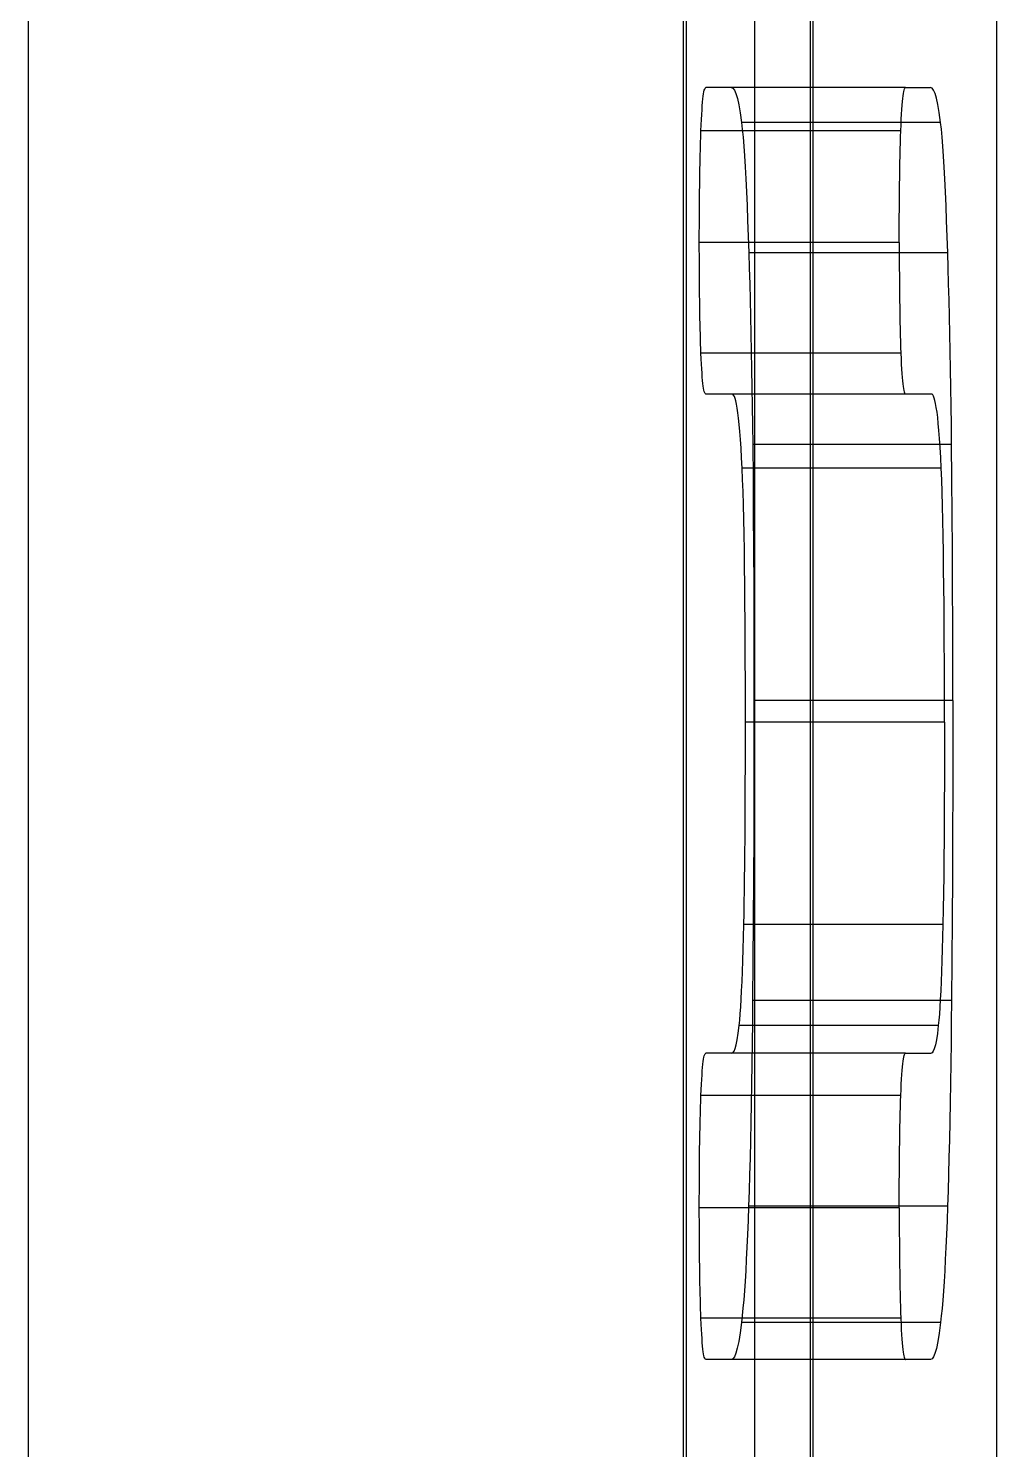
# Model space of a CAD drawing. Extents: x 0 to 144, y 0 to 348.
# Drawn here: x 109.931 to 112.594, y 240.309 to 244.219 of the extents above; entities that cross this region are included whole.
import ezdxf

# ---------------------------------------------------------------- set-up
doc = ezdxf.new("R2010")
doc.units = 0
doc.layers.add('-15N-THT. THIẾT BỊ ĐÓNG MỞ', color=40, linetype='CONTINUOUS')

# ---------------------------------------------------------------- blocks, each defined once
blk = doc.blocks.new('06 - N - SC VSD ATV630U07~55N4')
at = {"layer": '-15N-THT. THIẾT BỊ ĐÓNG MỞ'}
for p, q in [((39.9274, 143.1048), (39.9274, 30.9118)), ((37.931, 31.5824), (37.931, 142.5432)), ((40.593, 81.7502), (40.593, 59.1489)), ((39.7391, 78.8768), (39.7391, 62.039)), ((40.0878, 78.8768), (40.0878, 62.039)), ((39.7323, 61.996), (39.7323, 78.8494)), ((40.081, 61.996), (40.081, 78.8494)), ((39.7847, 70.0168), (39.7856, 70.0256)), ((39.7856, 70.0256), (39.7865, 70.0332)), ((39.7865, 70.0332), (39.7875, 70.0397)), ((39.7875, 70.0397), (39.7884, 70.045)), ((39.7884, 70.045), (39.7894, 70.0493)), ((39.7894, 70.0493), (39.7904, 70.0525)), ((39.7904, 70.0525), (39.7915, 70.0547)), ((39.7915, 70.0547), (39.7925, 70.056)), ((39.7925, 70.056), (39.7935, 70.0565)), ((40.3429, 70.0565), (39.7935, 70.0565)), ((39.8634, 70.0565), (39.8678, 70.0547)), ((39.8678, 70.0547), (39.8721, 70.0493)), ((39.8721, 70.0493), (39.8763, 70.04)), ((39.8763, 70.04), (39.8804, 70.0267)), ((39.8804, 70.0267), (39.8844, 70.0091)), ((40.3344, 70.018), (40.3352, 70.0267)), ((40.3352, 70.0267), (40.3361, 70.0342)), ((40.3361, 70.0342), (40.3371, 70.0405)), ((40.3371, 70.0405), (40.338, 70.0456)), ((40.338, 70.0456), (40.339, 70.0497)), ((40.339, 70.0497), (40.3399, 70.0527)), ((40.3399, 70.0527), (40.3409, 70.0548)), ((40.3409, 70.0548), (40.3419, 70.0561)), ((40.3419, 70.0561), (40.3429, 70.0565)), ((40.3429, 70.0565), (40.4114, 70.0565)), ((40.4156, 70.0548), (40.4114, 70.0565)), ((40.4197, 70.0496), (40.4156, 70.0548)), ((40.4238, 70.0406), (40.4197, 70.0496)), ((40.4279, 70.0275), (40.4238, 70.0406)), ((40.4318, 70.01), (40.4279, 70.0275)), ((39.7823, 69.9828), (39.7831, 69.9954)), ((39.7831, 69.9954), (39.7839, 70.0067)), ((39.7839, 70.0067), (39.7847, 70.0168)), ((39.8844, 70.0091), (39.8882, 69.9871)), ((39.8882, 69.9871), (39.8918, 69.9603)), ((40.3319, 69.9837), (40.3327, 69.9965)), ((40.3327, 69.9965), (40.3335, 70.0079)), ((40.3335, 70.0079), (40.3344, 70.018)), ((40.4356, 69.9877), (40.4318, 70.01)), ((40.4392, 69.9603), (40.4356, 69.9877)), ((39.7802, 69.9373), (39.7808, 69.9537)), ((39.7808, 69.9537), (39.7815, 69.9689)), ((39.7815, 69.9689), (39.7823, 69.9828)), ((39.8918, 69.9603), (39.8939, 69.9417)), ((40.4392, 69.9603), (39.8918, 69.9603)), ((40.3298, 69.9373), (40.3304, 69.9541)), ((40.3304, 69.9541), (40.3311, 69.9696)), ((40.3311, 69.9696), (40.3319, 69.9837)), ((40.4413, 69.9417), (40.4392, 69.9603)), ((39.7791, 69.9044), (39.7796, 69.9212)), ((39.7796, 69.9212), (39.7802, 69.9373)), ((40.3298, 69.9373), (39.7802, 69.9373)), ((39.8939, 69.9417), (39.8959, 69.9202)), ((39.8959, 69.9202), (39.8979, 69.8958)), ((40.3287, 69.9045), (40.3292, 69.9212)), ((40.3292, 69.9212), (40.3298, 69.9373)), ((40.4433, 69.9201), (40.4413, 69.9417)), ((40.4452, 69.8956), (40.4433, 69.9201)), ((39.7777, 69.8497), (39.7781, 69.8686)), ((39.7781, 69.8686), (39.7786, 69.8868)), ((39.7786, 69.8868), (39.7791, 69.9044)), ((39.8979, 69.8958), (39.8998, 69.8686)), ((39.8998, 69.8686), (39.9017, 69.8385)), ((40.3273, 69.8498), (40.3277, 69.8687)), ((40.3277, 69.8687), (40.3282, 69.8869)), ((40.3282, 69.8869), (40.3287, 69.9045)), ((40.4471, 69.8683), (40.4452, 69.8956)), ((40.4489, 69.838), (40.4471, 69.8683)), ((39.777, 69.81), (39.7773, 69.8302)), ((39.7773, 69.8302), (39.7777, 69.8497)), ((39.9017, 69.8385), (39.9035, 69.8056)), ((40.3266, 69.8098), (40.327, 69.8301)), ((40.327, 69.8301), (40.3273, 69.8498)), ((40.4507, 69.8051), (40.4489, 69.838)), ((39.7767, 69.7893), (39.777, 69.81)), ((39.9035, 69.8056), (39.9053, 69.77)), ((40.3263, 69.7889), (40.3266, 69.8098)), ((40.4525, 69.7694), (40.4507, 69.8051)), ((39.7762, 69.7462), (39.7764, 69.768)), ((39.7764, 69.768), (39.7767, 69.7893)), ((39.9053, 69.77), (39.907, 69.7317)), ((40.3259, 69.7454), (40.3261, 69.7674)), ((40.3261, 69.7674), (40.3263, 69.7889)), ((40.4542, 69.7311), (40.4525, 69.7694)), ((39.7759, 69.7011), (39.776, 69.7238)), ((39.776, 69.7238), (39.7762, 69.7462)), ((39.907, 69.7317), (39.9086, 69.6909)), ((40.3256, 69.7002), (40.3257, 69.723)), ((40.3257, 69.723), (40.3259, 69.7454)), ((40.4558, 69.6904), (40.4542, 69.7311)), ((39.7757, 69.6545), (39.7758, 69.6779)), ((39.7758, 69.6779), (39.7759, 69.7011)), ((39.9086, 69.6909), (39.9102, 69.6476)), ((40.3254, 69.6541), (40.3255, 69.6772)), ((40.3255, 69.6772), (40.3256, 69.7002)), ((40.4573, 69.6473), (40.4558, 69.6904)), ((39.7757, 69.6307), (39.7757, 69.6545)), ((39.9102, 69.6476), (39.9118, 69.602)), ((40.3254, 69.6307), (40.3254, 69.6541)), ((40.4588, 69.602), (40.4573, 69.6473)), ((39.7757, 69.6119), (39.7757, 69.6307)), ((40.3254, 69.6307), (39.7757, 69.6307)), ((39.7758, 69.5932), (39.7757, 69.6119)), ((39.9118, 69.602), (39.9131, 69.56)), ((40.4588, 69.602), (39.9118, 69.602)), ((40.3254, 69.6307), (40.3254, 69.6073)), ((40.3254, 69.6073), (40.3255, 69.5841)), ((40.4601, 69.5602), (40.4588, 69.602)), ((39.7758, 69.5747), (39.7758, 69.5932)), ((39.7759, 69.5565), (39.7758, 69.5747)), ((39.776, 69.5385), (39.7759, 69.5565)), ((39.9131, 69.56), (39.9143, 69.5167)), ((40.3255, 69.5841), (40.3255, 69.5611)), ((40.3255, 69.5611), (40.3257, 69.5383)), ((40.4613, 69.517), (40.4601, 69.5602)), ((39.7761, 69.5208), (39.776, 69.5385)), ((39.7763, 69.5034), (39.7761, 69.5208)), ((39.9143, 69.5167), (39.9155, 69.4722)), ((40.3257, 69.5383), (40.3258, 69.5159)), ((40.4625, 69.4725), (40.4613, 69.517)), ((39.7765, 69.4863), (39.7763, 69.5034)), ((39.7767, 69.4696), (39.7765, 69.4863)), ((40.3258, 69.5159), (40.326, 69.4939)), ((40.326, 69.4939), (40.3263, 69.4725)), ((39.7769, 69.4533), (39.7767, 69.4696)), ((39.7772, 69.4373), (39.7769, 69.4533)), ((39.9155, 69.4722), (39.9166, 69.4264)), ((40.3263, 69.4725), (40.3266, 69.4516)), ((40.3266, 69.4516), (40.3269, 69.4314)), ((40.4636, 69.4266), (40.4625, 69.4725)), ((39.7774, 69.4218), (39.7772, 69.4373)), ((39.7778, 69.4067), (39.7774, 69.4218)), ((39.7781, 69.3921), (39.7778, 69.4067)), ((39.9166, 69.4264), (39.9177, 69.3794)), ((40.3269, 69.4314), (40.3273, 69.4119)), ((40.3273, 69.4119), (40.3277, 69.3932)), ((40.4646, 69.3795), (40.4636, 69.4266)), ((39.7785, 69.3779), (39.7781, 69.3921)), ((39.7788, 69.3642), (39.7785, 69.3779)), ((39.7793, 69.351), (39.7788, 69.3642)), ((39.9177, 69.3794), (39.9187, 69.3313)), ((40.3277, 69.3932), (40.3282, 69.3752)), ((40.3282, 69.3752), (40.3286, 69.358)), ((40.4656, 69.3312), (40.4646, 69.3795)), ((39.7797, 69.3384), (39.7793, 69.351)), ((39.7801, 69.3263), (39.7797, 69.3384)), ((39.7808, 69.3105), (39.7801, 69.3263)), ((40.3297, 69.3263), (39.7801, 69.3263)), ((39.9187, 69.3313), (39.9196, 69.282)), ((40.3286, 69.358), (40.3292, 69.3417)), ((40.3292, 69.3417), (40.3297, 69.3263)), ((40.3297, 69.3263), (40.3304, 69.3101)), ((40.4665, 69.2817), (40.4656, 69.3312)), ((39.7815, 69.296), (39.7808, 69.3105)), ((39.7823, 69.2828), (39.7815, 69.296)), ((39.7831, 69.2708), (39.7823, 69.2828)), ((39.9196, 69.282), (39.9204, 69.2316)), ((40.3304, 69.3101), (40.3311, 69.2953)), ((40.3311, 69.2953), (40.3319, 69.2818)), ((40.3319, 69.2818), (40.3327, 69.2697)), ((39.7839, 69.2601), (39.7831, 69.2708)), ((39.7847, 69.2506), (39.7839, 69.2601)), ((39.7856, 69.2424), (39.7847, 69.2506)), ((40.3327, 69.2697), (40.3335, 69.259)), ((40.3335, 69.259), (40.3344, 69.2495)), ((40.3344, 69.2495), (40.3353, 69.2413)), ((40.4673, 69.2312), (40.4665, 69.2817)), ((39.7865, 69.2352), (39.7856, 69.2424)), ((39.7875, 69.2292), (39.7865, 69.2352)), ((39.7884, 69.2242), (39.7875, 69.2292)), ((39.7894, 69.2203), (39.7884, 69.2242)), ((39.7904, 69.2172), (39.7894, 69.2203)), ((39.7915, 69.2152), (39.7904, 69.2172)), ((39.7925, 69.2139), (39.7915, 69.2152)), ((39.7935, 69.2135), (39.7925, 69.2139)), ((40.3429, 69.2135), (39.7935, 69.2135)), ((39.8677, 69.2128), (39.8655, 69.2135)), ((39.8699, 69.2107), (39.8677, 69.2128)), ((39.872, 69.2069), (39.8699, 69.2107)), ((39.874, 69.2016), (39.872, 69.2069)), ((39.9204, 69.2316), (39.9212, 69.1801)), ((40.3353, 69.2413), (40.3362, 69.2342)), ((40.3362, 69.2342), (40.3371, 69.2284)), ((40.3371, 69.2284), (40.338, 69.2236)), ((40.338, 69.2236), (40.339, 69.2198)), ((40.339, 69.2198), (40.3399, 69.217)), ((40.3399, 69.217), (40.3409, 69.215)), ((40.3409, 69.215), (40.3419, 69.2139)), ((40.3419, 69.2139), (40.3429, 69.2135)), ((40.4135, 69.2135), (40.3429, 69.2135)), ((40.4155, 69.2129), (40.4135, 69.2135)), ((40.4176, 69.2109), (40.4155, 69.2129)), ((40.4196, 69.2074), (40.4176, 69.2109)), ((40.4216, 69.2024), (40.4196, 69.2074)), ((40.4681, 69.1798), (40.4673, 69.2312)), ((39.8761, 69.1945), (39.874, 69.2016)), ((39.8781, 69.1855), (39.8761, 69.1945)), ((39.88, 69.1747), (39.8781, 69.1855)), ((39.8819, 69.1618), (39.88, 69.1747)), ((39.9212, 69.1801), (39.9219, 69.1277)), ((40.4235, 69.1957), (40.4216, 69.2024)), ((40.4255, 69.1871), (40.4235, 69.1957)), ((40.4274, 69.1766), (40.4255, 69.1871)), ((40.4293, 69.164), (40.4274, 69.1766)), ((40.4687, 69.1275), (40.4681, 69.1798)), ((39.8838, 69.1469), (39.8819, 69.1618)), ((39.8856, 69.1298), (39.8838, 69.1469)), ((39.8873, 69.1104), (39.8856, 69.1298)), ((39.9219, 69.1277), (39.9225, 69.0744)), ((40.4311, 69.1493), (40.4293, 69.164)), ((40.4329, 69.1322), (40.4311, 69.1493)), ((40.4346, 69.1127), (40.4329, 69.1322)), ((40.4693, 69.0744), (40.4687, 69.1275)), ((39.8889, 69.0887), (39.8873, 69.1104)), ((39.8905, 69.0646), (39.8889, 69.0887)), ((40.4363, 69.0908), (40.4346, 69.1127)), ((40.4379, 69.0662), (40.4363, 69.0908)), ((39.892, 69.0381), (39.8905, 69.0646)), ((39.9225, 69.0744), (39.9234, 68.9814)), ((40.4693, 69.0744), (39.9225, 69.0744)), ((40.4394, 69.039), (40.4379, 69.0662)), ((40.4703, 68.9799), (40.4693, 69.0744)), ((39.8934, 69.0092), (39.892, 69.0381)), ((39.8946, 68.9786), (39.8934, 69.0092)), ((40.4408, 69.0092), (39.8934, 69.0092)), ((40.4408, 69.0092), (40.4394, 69.039)), ((40.4421, 68.9778), (40.4408, 69.0092)), ((39.8958, 68.945), (39.8946, 68.9786)), ((39.9234, 68.9814), (39.9242, 68.8855)), ((40.4432, 68.9433), (40.4421, 68.9778)), ((40.471, 68.8829), (40.4703, 68.9799)), ((39.8969, 68.9086), (39.8958, 68.945)), ((40.4443, 68.9059), (40.4432, 68.9433)), ((39.8979, 68.8695), (39.8969, 68.9086)), ((40.4453, 68.8658), (40.4443, 68.9059)), ((39.8987, 68.8279), (39.8979, 68.8695)), ((39.9242, 68.8855), (39.9248, 68.7869)), ((40.4461, 68.8233), (40.4453, 68.8658)), ((40.4716, 68.7836), (40.471, 68.8829)), ((39.8995, 68.7839), (39.8987, 68.8279)), ((40.4469, 68.7785), (40.4461, 68.8233)), ((39.9002, 68.7377), (39.8995, 68.7839)), ((39.9248, 68.7869), (39.9253, 68.6859)), ((40.4475, 68.7316), (40.4469, 68.7785)), ((40.4721, 68.6824), (40.4716, 68.7836)), ((39.9007, 68.6895), (39.9002, 68.7377)), ((40.4481, 68.6829), (40.4475, 68.7316)), ((39.9012, 68.6396), (39.9007, 68.6895)), ((39.9253, 68.6859), (39.9256, 68.5826)), ((40.4486, 68.6326), (40.4481, 68.6829)), ((40.4724, 68.5796), (40.4721, 68.6824)), ((39.9016, 68.588), (39.9012, 68.6396)), ((40.4489, 68.581), (40.4486, 68.6326)), ((39.902, 68.5349), (39.9016, 68.588)), ((39.9256, 68.5826), (39.9258, 68.4775)), ((40.4492, 68.5283), (40.4489, 68.581)), ((40.4726, 68.4756), (40.4724, 68.5796)), ((39.9022, 68.4804), (39.902, 68.5349)), ((40.4495, 68.4748), (40.4492, 68.5283)), ((39.9024, 68.4248), (39.9022, 68.4804)), ((39.9258, 68.4775), (39.9259, 68.3706)), ((40.4496, 68.4207), (40.4495, 68.4748)), ((40.4727, 68.3706), (40.4726, 68.4756)), ((39.9025, 68.3683), (39.9024, 68.4248)), ((40.4497, 68.3661), (40.4496, 68.4207)), ((39.9025, 68.311), (39.9025, 68.3683)), ((39.9259, 68.3706), (39.9258, 68.2442)), ((40.4727, 68.3706), (39.9259, 68.3706)), ((40.4497, 68.311), (40.4497, 68.3661)), ((40.4727, 68.3706), (40.4726, 68.2468)), ((39.9025, 68.2687), (39.9025, 68.311)), ((40.4497, 68.311), (39.9025, 68.311)), ((40.4497, 68.311), (40.4497, 68.2555)), ((39.9024, 68.2269), (39.9025, 68.2687)), ((39.9023, 68.1856), (39.9024, 68.2269)), ((39.9258, 68.2442), (39.9256, 68.1201)), ((40.4497, 68.2555), (40.4496, 68.2004)), ((40.4726, 68.2468), (40.4724, 68.1244)), ((40.4496, 68.2004), (40.4495, 68.1458)), ((39.9022, 68.1448), (39.9023, 68.1856)), ((39.9021, 68.1047), (39.9022, 68.1448)), ((39.9256, 68.1201), (39.9252, 67.9985)), ((40.4495, 68.1458), (40.4493, 68.0919)), ((40.4724, 68.1244), (40.4721, 68.0036)), ((39.9019, 68.0653), (39.9021, 68.1047)), ((40.4493, 68.0919), (40.449, 68.0389)), ((39.9016, 68.0266), (39.9019, 68.0653)), ((40.449, 68.0389), (40.4486, 67.987)), ((39.9013, 67.9887), (39.9016, 68.0266)), ((39.9252, 67.9985), (39.9247, 67.8799)), ((40.4721, 68.0036), (40.4716, 67.8848)), ((39.901, 67.9518), (39.9013, 67.9887)), ((40.4486, 67.987), (40.4481, 67.9365)), ((39.9002, 67.8811), (39.9007, 67.9159)), ((39.9007, 67.9159), (39.901, 67.9518)), ((40.4481, 67.9365), (40.4476, 67.8876)), ((39.8998, 67.8474), (39.9002, 67.8811)), ((39.9247, 67.8799), (39.9241, 67.7645)), ((40.4476, 67.8876), (40.447, 67.8408)), ((40.4716, 67.8848), (40.4709, 67.7685)), ((39.8993, 67.815), (39.8998, 67.8474)), ((40.447, 67.8408), (40.4462, 67.7963)), ((39.8987, 67.7839), (39.8993, 67.815)), ((40.4462, 67.7963), (40.4454, 67.7544)), ((39.8981, 67.7544), (39.8987, 67.7839)), ((39.9241, 67.7645), (39.9232, 67.6528)), ((40.4709, 67.7685), (40.4701, 67.6551)), ((39.8963, 67.6858), (39.8972, 67.7192)), ((39.8972, 67.7192), (39.8981, 67.7544)), ((40.4454, 67.7544), (39.8981, 67.7544)), ((40.4446, 67.7194), (40.4437, 67.6861)), ((40.4454, 67.7544), (40.4446, 67.7194)), ((39.8953, 67.6543), (39.8963, 67.6858)), ((40.4437, 67.6861), (40.4427, 67.6545)), ((39.8943, 67.6247), (39.8953, 67.6543)), ((39.9232, 67.6528), (39.9223, 67.545)), ((40.4427, 67.6545), (40.4417, 67.6248)), ((40.4701, 67.6551), (40.4691, 67.545)), ((39.8932, 67.5972), (39.8943, 67.6247)), ((40.4417, 67.6248), (40.4406, 67.597)), ((39.8908, 67.5483), (39.892, 67.5717)), ((39.892, 67.5717), (39.8932, 67.5972)), ((40.4394, 67.5713), (40.4382, 67.5479)), ((40.4406, 67.597), (40.4394, 67.5713)), ((39.8882, 67.5081), (39.8895, 67.5271)), ((39.8895, 67.5271), (39.8908, 67.5483)), ((39.9223, 67.545), (39.9216, 67.4854)), ((40.4691, 67.545), (39.9223, 67.545)), ((40.437, 67.5267), (40.4357, 67.5077)), ((40.4382, 67.5479), (40.437, 67.5267)), ((40.4691, 67.545), (40.4685, 67.4865)), ((39.8854, 67.4766), (39.8868, 67.4913)), ((39.8868, 67.4913), (39.8882, 67.5081)), ((39.9216, 67.4854), (39.9209, 67.4272)), ((40.4343, 67.4911), (40.4329, 67.4766)), ((40.4357, 67.5077), (40.4343, 67.4911)), ((40.4685, 67.4865), (40.4678, 67.429)), ((39.88, 67.4372), (39.8827, 67.4549)), ((39.8827, 67.4549), (39.8854, 67.4766)), ((40.4329, 67.4766), (39.8854, 67.4766)), ((40.4303, 67.4544), (40.4276, 67.4365)), ((40.4329, 67.4766), (40.4303, 67.4544)), ((39.8681, 67.4014), (39.8712, 67.4055)), ((39.8712, 67.4055), (39.8742, 67.4127)), ((39.8742, 67.4127), (39.8772, 67.4232)), ((39.8772, 67.4232), (39.88, 67.4372)), ((39.9209, 67.4272), (39.9201, 67.3704)), ((40.4189, 67.4053), (40.4159, 67.4013)), ((40.4219, 67.4123), (40.4189, 67.4053)), ((40.4248, 67.4226), (40.4219, 67.4123)), ((40.4276, 67.4365), (40.4248, 67.4226)), ((40.4678, 67.429), (40.4671, 67.3727)), ((39.7848, 67.361), (39.7856, 67.3696)), ((39.7856, 67.3696), (39.7865, 67.3771)), ((39.7865, 67.3771), (39.7875, 67.3834)), ((39.7875, 67.3834), (39.7885, 67.3887)), ((39.7885, 67.3887), (39.7894, 67.3929)), ((39.7894, 67.3929), (39.7904, 67.3961)), ((39.7904, 67.3961), (39.7915, 67.3983)), ((39.7915, 67.3983), (39.7925, 67.3996)), ((39.7925, 67.3996), (39.7935, 67.4)), ((40.3429, 67.4), (39.7935, 67.4)), ((39.865, 67.4), (39.8681, 67.4014)), ((39.9201, 67.3704), (39.9193, 67.3152)), ((40.3344, 67.3622), (40.3353, 67.3708)), ((40.3353, 67.3708), (40.3362, 67.3781)), ((40.3362, 67.3781), (40.3371, 67.3843)), ((40.3371, 67.3843), (40.338, 67.3893)), ((40.338, 67.3893), (40.339, 67.3933)), ((40.339, 67.3933), (40.3399, 67.3963)), ((40.3399, 67.3963), (40.3409, 67.3984)), ((40.3409, 67.3984), (40.3419, 67.3996)), ((40.3419, 67.3996), (40.3429, 67.4)), ((40.3429, 67.4), (40.4129, 67.4)), ((40.4159, 67.4013), (40.4129, 67.4)), ((40.4671, 67.3727), (40.4662, 67.3176)), ((39.7815, 67.3144), (39.7823, 67.3279)), ((39.7823, 67.3279), (39.7831, 67.3402)), ((39.7831, 67.3402), (39.7839, 67.3512)), ((39.7839, 67.3512), (39.7848, 67.361)), ((40.3311, 67.3151), (40.3319, 67.3288)), ((40.3319, 67.3288), (40.3327, 67.3413)), ((40.3327, 67.3413), (40.3335, 67.3524)), ((40.3335, 67.3524), (40.3344, 67.3622)), ((39.7802, 67.2837), (39.7808, 67.2996)), ((39.7808, 67.2996), (39.7815, 67.3144)), ((39.9193, 67.3152), (39.9183, 67.2616)), ((40.3298, 67.2837), (40.3304, 67.3)), ((40.3304, 67.3), (40.3311, 67.3151)), ((40.4662, 67.3176), (40.4653, 67.2639)), ((39.7785, 67.234), (39.7791, 67.2513)), ((39.7791, 67.2513), (39.7796, 67.2679)), ((39.7796, 67.2679), (39.7802, 67.2837)), ((40.3298, 67.2837), (39.7802, 67.2837)), ((39.9183, 67.2616), (39.9173, 67.2097)), ((40.3282, 67.2338), (40.3287, 67.2513)), ((40.3287, 67.2513), (40.3292, 67.2679)), ((40.3292, 67.2679), (40.3298, 67.2837)), ((40.4653, 67.2639), (40.4643, 67.2117)), ((39.7777, 67.1969), (39.7781, 67.2158)), ((39.7781, 67.2158), (39.7785, 67.234)), ((39.9173, 67.2097), (39.9162, 67.1597)), ((40.3273, 67.1966), (40.3277, 67.2156)), ((40.3277, 67.2156), (40.3282, 67.2338)), ((40.4643, 67.2117), (40.4632, 67.1613)), ((39.7769, 67.157), (39.7773, 67.1773)), ((39.7773, 67.1773), (39.7777, 67.1969)), ((40.3266, 67.1564), (40.3269, 67.1769)), ((40.3269, 67.1769), (40.3273, 67.1966)), ((39.7764, 67.1144), (39.7766, 67.136)), ((39.7766, 67.136), (39.7769, 67.157)), ((39.9162, 67.1597), (39.9151, 67.1116)), ((40.326, 67.1134), (40.3263, 67.1352)), ((40.3263, 67.1352), (40.3266, 67.1564)), ((40.4632, 67.1613), (40.4621, 67.1127)), ((39.7762, 67.0923), (39.7764, 67.1144)), ((39.9151, 67.1116), (39.9138, 67.0654)), ((40.3258, 67.091), (40.326, 67.1134)), ((40.4621, 67.1127), (40.4609, 67.0661)), ((39.7759, 67.0463), (39.776, 67.0695)), ((39.776, 67.0695), (39.7762, 67.0923)), ((39.9138, 67.0654), (39.9125, 67.0213)), ((40.3255, 67.0451), (40.3257, 67.0682)), ((40.3257, 67.0682), (40.3258, 67.091)), ((40.4609, 67.0661), (40.4596, 67.0216)), ((39.7757, 66.9986), (39.7758, 67.0226)), ((39.7758, 67.0226), (39.7759, 67.0463)), ((39.9125, 67.0213), (39.9111, 66.9793)), ((40.3254, 66.9981), (40.3255, 67.0217)), ((40.3255, 67.0217), (40.3255, 67.0451)), ((40.4596, 67.0216), (40.4582, 66.9793)), ((39.7757, 66.9743), (39.7757, 66.9986)), ((39.9111, 66.9793), (39.9097, 66.9394)), ((40.4582, 66.9793), (39.9111, 66.9793)), ((40.3254, 66.9743), (40.3254, 66.9981)), ((40.4582, 66.9793), (40.4568, 66.9392)), ((39.7757, 66.9556), (39.7757, 66.9743)), ((40.3254, 66.9743), (39.7757, 66.9743)), ((39.7758, 66.9371), (39.7757, 66.9556)), ((39.7758, 66.9189), (39.7758, 66.9371)), ((39.9097, 66.9394), (39.9082, 66.9016)), ((40.3254, 66.9743), (40.3254, 66.9511)), ((40.3254, 66.9511), (40.3255, 66.928)), ((40.4568, 66.9392), (40.4553, 66.9013)), ((39.7759, 66.9008), (39.7758, 66.9189)), ((39.776, 66.883), (39.7759, 66.9008)), ((39.9082, 66.9016), (39.9066, 66.8661)), ((40.3255, 66.928), (40.3256, 66.9052)), ((40.3256, 66.9052), (40.3257, 66.8826)), ((40.4553, 66.9013), (40.4537, 66.8656)), ((39.7761, 66.8654), (39.776, 66.883)), ((39.7763, 66.8481), (39.7761, 66.8654)), ((39.9066, 66.8661), (39.9049, 66.8328)), ((40.3257, 66.8826), (40.3259, 66.8603)), ((40.3259, 66.8603), (40.3261, 66.8384)), ((40.4537, 66.8656), (40.4521, 66.8321)), ((39.7765, 66.8312), (39.7763, 66.8481)), ((39.7767, 66.8145), (39.7765, 66.8312)), ((39.9049, 66.8328), (39.9032, 66.8016)), ((40.3261, 66.8384), (40.3263, 66.8171)), ((40.4521, 66.8321), (40.4504, 66.8008)), ((39.7769, 66.7983), (39.7767, 66.8145)), ((39.7772, 66.7824), (39.7769, 66.7983)), ((39.7775, 66.7668), (39.7772, 66.7824)), ((39.9032, 66.8016), (39.9014, 66.7727)), ((40.3263, 66.8171), (40.3266, 66.7963)), ((40.3266, 66.7963), (40.3269, 66.7762)), ((40.4504, 66.8008), (40.4486, 66.7718)), ((39.7778, 66.7517), (39.7775, 66.7668)), ((39.7781, 66.7371), (39.7778, 66.7517)), ((39.8996, 66.7459), (39.8977, 66.7212)), ((39.9014, 66.7727), (39.8996, 66.7459)), ((40.3269, 66.7762), (40.3273, 66.7567)), ((40.3273, 66.7567), (40.3277, 66.738)), ((40.4468, 66.745), (40.4449, 66.7204)), ((40.4486, 66.7718), (40.4468, 66.745)), ((39.7785, 66.7228), (39.7781, 66.7371)), ((39.7789, 66.709), (39.7785, 66.7228)), ((39.7793, 66.6957), (39.7789, 66.709)), ((39.8977, 66.7212), (39.8957, 66.6986)), ((40.3277, 66.738), (40.3282, 66.7199)), ((40.3282, 66.7199), (40.3287, 66.7027)), ((40.3287, 66.7027), (40.3292, 66.6862)), ((40.4449, 66.7204), (40.443, 66.698)), ((39.7797, 66.6829), (39.7793, 66.6957)), ((39.7802, 66.6706), (39.7797, 66.6829)), ((39.7808, 66.6547), (39.7802, 66.6706)), ((40.3298, 66.6706), (39.7802, 66.6706)), ((39.8937, 66.678), (39.8917, 66.6593)), ((39.8957, 66.6986), (39.8937, 66.678)), ((40.3292, 66.6862), (40.3298, 66.6706)), ((40.3298, 66.6706), (40.3304, 66.6543)), ((40.4411, 66.6776), (40.4391, 66.6593)), ((40.443, 66.698), (40.4411, 66.6776)), ((39.7815, 66.6401), (39.7808, 66.6547)), ((39.7823, 66.6267), (39.7815, 66.6401)), ((39.7831, 66.6147), (39.7823, 66.6267)), ((39.888, 66.6307), (39.8842, 66.6071)), ((39.8917, 66.6593), (39.888, 66.6307)), ((40.4391, 66.6593), (39.8917, 66.6593)), ((40.3304, 66.6543), (40.3311, 66.6393)), ((40.3311, 66.6393), (40.3319, 66.6258)), ((40.3319, 66.6258), (40.3327, 66.6136)), ((40.4354, 66.6302), (40.4316, 66.6065)), ((40.4391, 66.6593), (40.4354, 66.6302)), ((39.7839, 66.6039), (39.7831, 66.6147)), ((39.7848, 66.5943), (39.7839, 66.6039)), ((39.7856, 66.586), (39.7848, 66.5943)), ((39.7865, 66.5788), (39.7856, 66.586)), ((39.8802, 66.5885), (39.8761, 66.5744)), ((39.8842, 66.6071), (39.8802, 66.5885)), ((40.3327, 66.6136), (40.3335, 66.6027)), ((40.3335, 66.6027), (40.3344, 66.5932)), ((40.3344, 66.5932), (40.3353, 66.5849)), ((40.3353, 66.5849), (40.3362, 66.5779)), ((40.4277, 66.5878), (40.4237, 66.5739)), ((40.4316, 66.6065), (40.4277, 66.5878)), ((39.7875, 66.5728), (39.7865, 66.5788)), ((39.7884, 66.5678), (39.7875, 66.5728)), ((39.7894, 66.5638), (39.7884, 66.5678)), ((39.7904, 66.5608), (39.7894, 66.5638)), ((39.7915, 66.5587), (39.7904, 66.5608)), ((39.7925, 66.5575), (39.7915, 66.5587)), ((39.7935, 66.5571), (39.7925, 66.5575)), ((40.3429, 66.5571), (39.7935, 66.5571)), ((39.8677, 66.5589), (39.8634, 66.5571)), ((39.872, 66.5646), (39.8677, 66.5589)), ((39.8761, 66.5744), (39.872, 66.5646)), ((40.3362, 66.5779), (40.3371, 66.572)), ((40.3371, 66.572), (40.338, 66.5672)), ((40.338, 66.5672), (40.339, 66.5634)), ((40.339, 66.5634), (40.3399, 66.5606)), ((40.3399, 66.5606), (40.3409, 66.5586)), ((40.3409, 66.5586), (40.3419, 66.5575)), ((40.3419, 66.5575), (40.3429, 66.5571)), ((40.4114, 66.5571), (40.3429, 66.5571)), ((40.4155, 66.5589), (40.4114, 66.5571)), ((40.4196, 66.5644), (40.4155, 66.5589)), ((40.4237, 66.5739), (40.4196, 66.5644))]:
    blk.add_line(p, q, dxfattribs=at)

msp = doc.modelspace()

# ---------------------------------------------------------------- block references
msp.add_blockref('06 - N - SC VSD ATV630U07~55N4', (72.0005, 174))

doc.saveas('drawing.dxf')
